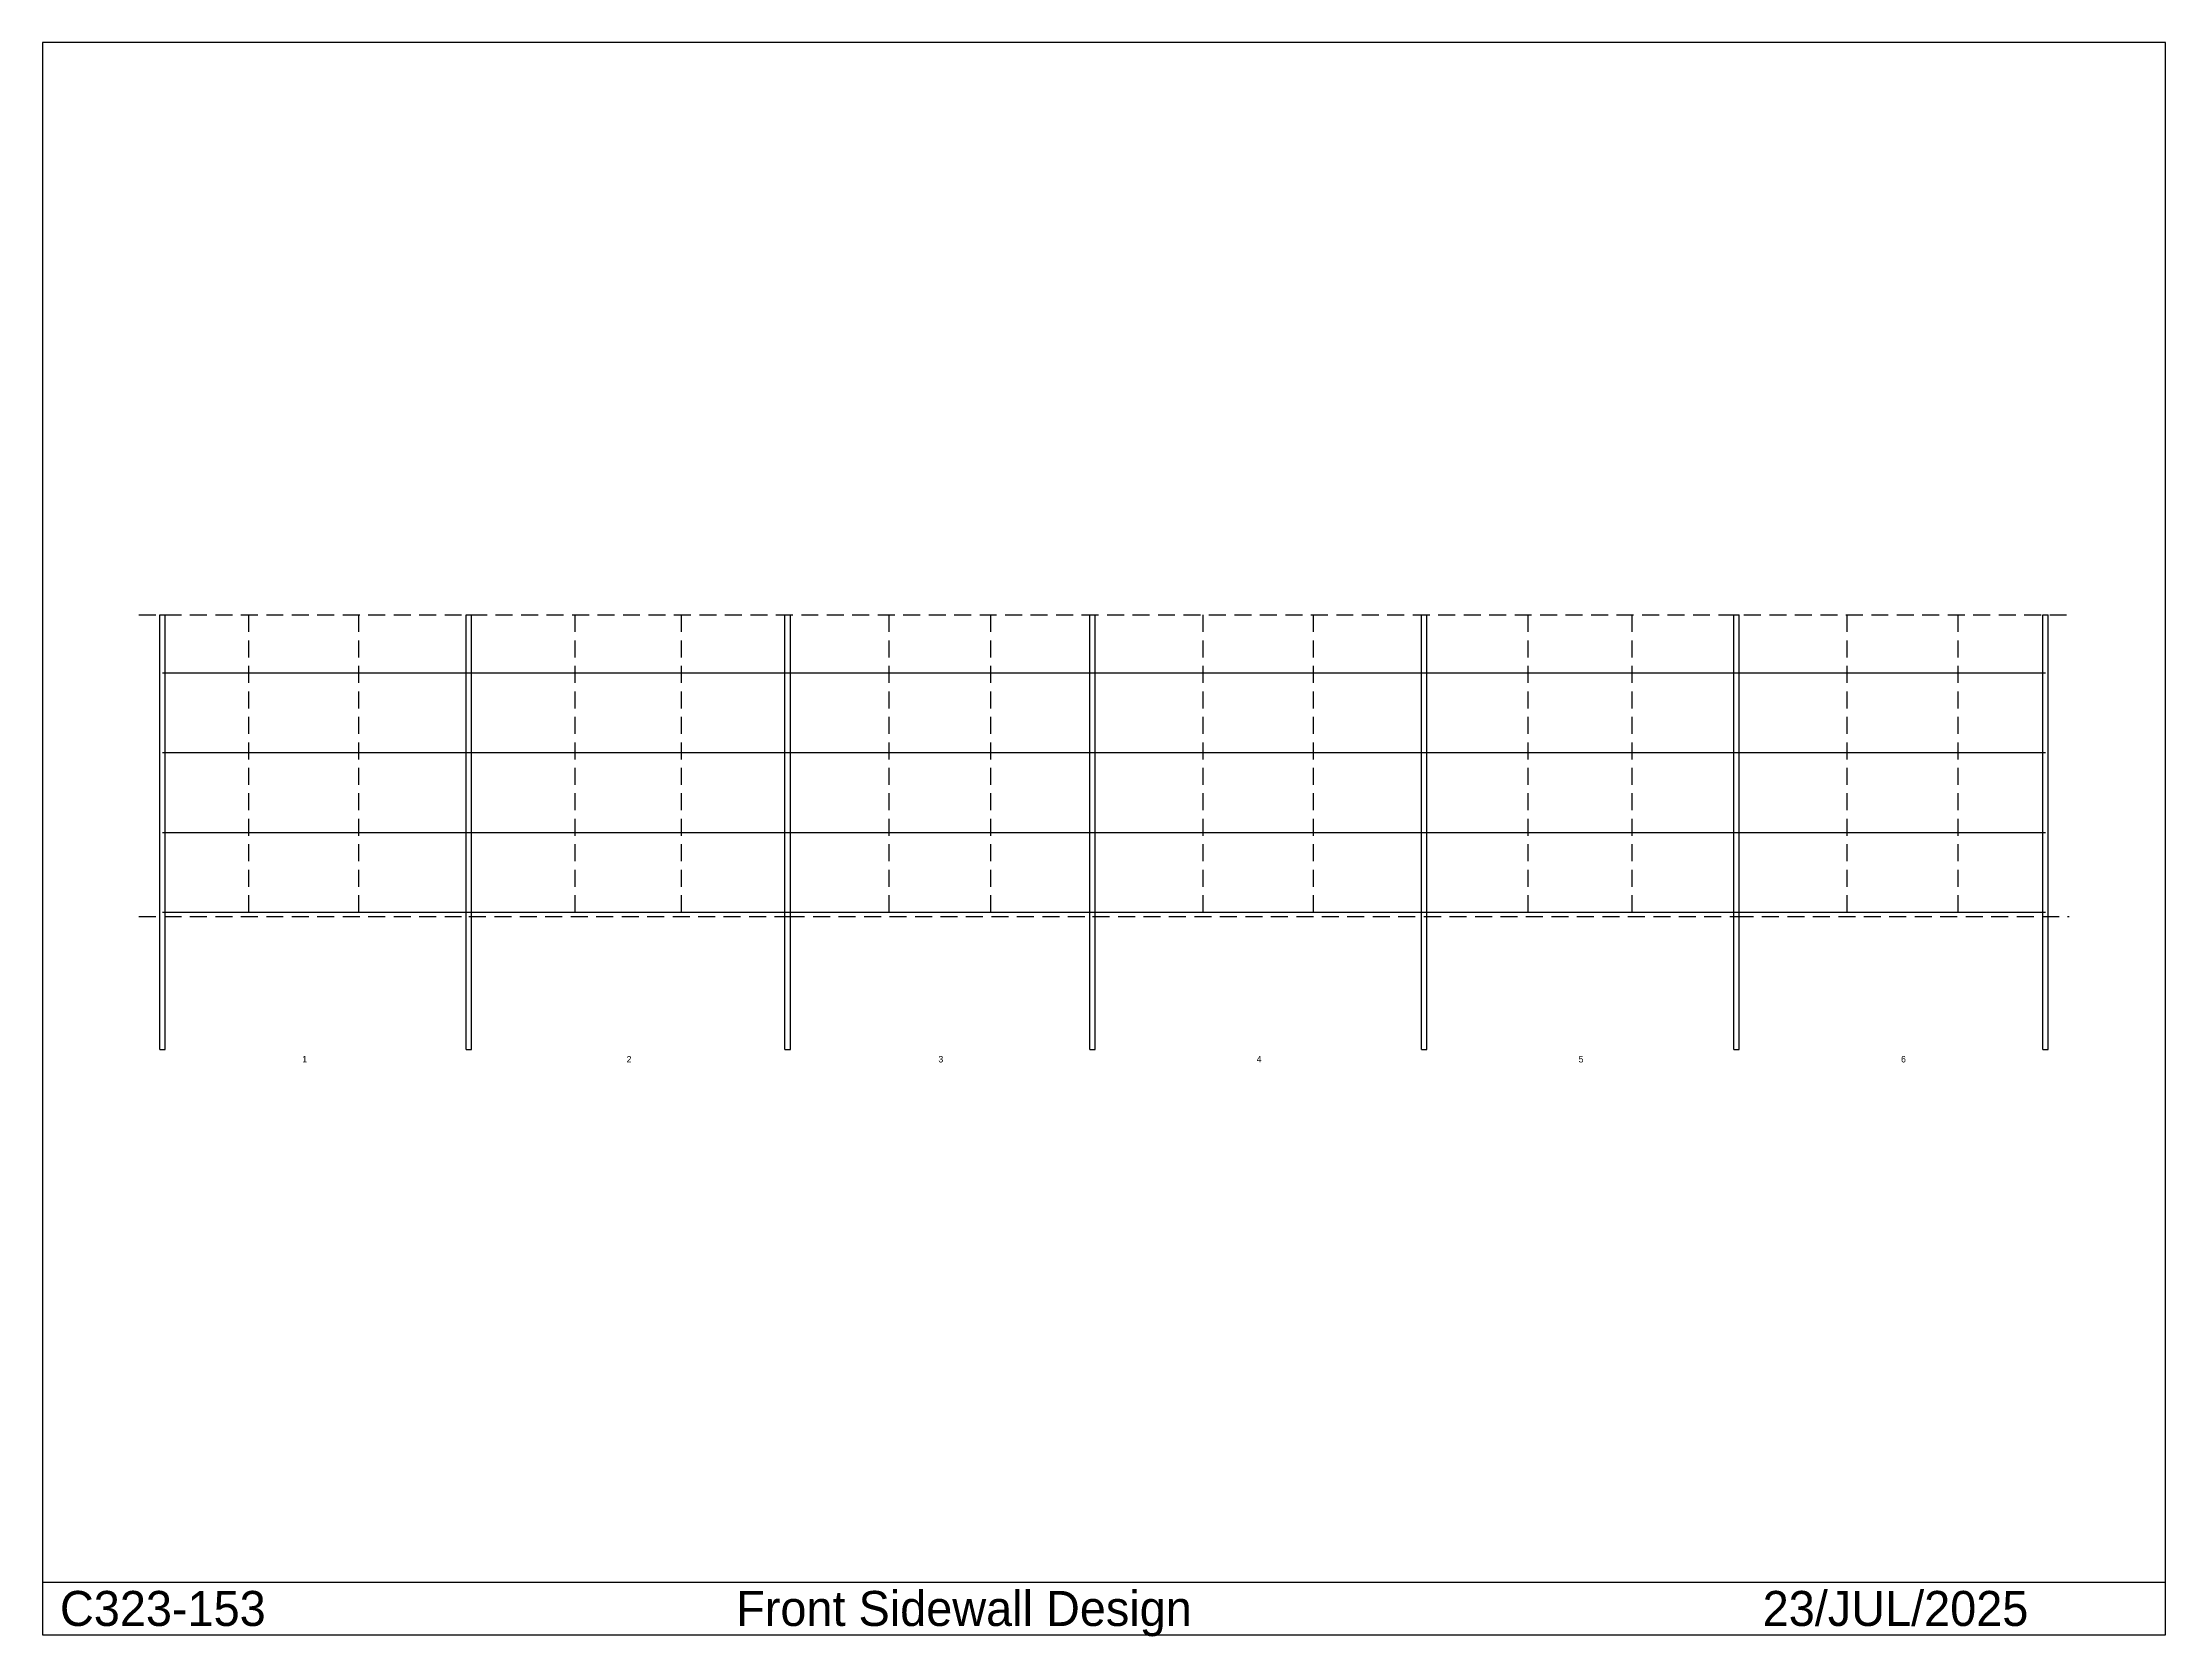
# Model space of a CAD drawing. Extents: x -1814 to 38084, y -11032 to 18924.
import ezdxf

# ---------------------------------------------------------------- set-up
doc = ezdxf.new("R2010")
doc.units = 0
doc.linetypes.add('CONTIN', pattern=[0])
doc.linetypes.add('DASHED', pattern=[478.75, 319.17, -159.58])
doc.layers.get('0').update_dxf_attribs({"linetype": 'CONTIN'})
for name, color, linetype in [('2', 7, 'CONTIN'), ('21', 7, 'CONTIN'), ('4', 5, 'CONTIN'), ('6', 5, 'DASHED'), ('8', 5, 'DASHED')]:
    doc.layers.add(name, color=color, linetype=linetype)

msp = doc.modelspace()

# ---------------------------------------------------------------- linework, layer by layer
for p, q in [((38083.5, 18924.455), (-1813.501, 18924.455)), ((-1813.501, 18924.455), (-1813.501, -10998.296)), ((38083.5, -10998.296), (38083.5, 18924.455)), ((-1813.501, -10010.845), (38083.5, -10010.845)), ((-1813.501, -10998.296), (38083.5, -10998.296))]:
    msp.add_line(p, q)
at = {"layer": '2'}
for p, q in [((440, 7080), (6200, 7080)), ((6200, 7080), (12190, 7080)), ((12190, 7080), (17920, 7080)), ((17920, 7080), (24150, 7080)), ((24150, 7080), (30019.998, 7080)), ((30019.998, 7080), (35830, 7080)), ((440, 5580), (6200, 5580)), ((6200, 5580), (12190, 5580)), ((12190, 5580), (17920, 5580)), ((17920, 5580), (24150, 5580)), ((24150, 5580), (30019.998, 5580)), ((30019.998, 5580), (35830, 5580)), ((440, 4080), (6200, 4080)), ((6200, 4080), (12190, 4080)), ((12190, 4080), (17920, 4080)), ((17920, 4080), (24150, 4080)), ((24150, 4080), (30019.998, 4080)), ((30019.998, 4080), (35830, 4080)), ((440, 2580), (6200, 2580)), ((6200, 2580), (12190, 2580)), ((12190, 2580), (17920, 2580)), ((17920, 2580), (24150, 2580)), ((24150, 2580), (30019.998, 2580)), ((30019.998, 2580), (35830, 2580))]:
    msp.add_line(p, q, dxfattribs=at)
at = {"layer": '4'}
for p, q in [((389.2, 0), (389.2, 8170)), ((389.2, 8170), (490.8, 8170)), ((490.8, 0), (490.8, 8170)), ((6149.2, 0), (6149.2, 8170)), ((6149.2, 8170), (6250.8, 8170)), ((6250.8, 0), (6250.8, 8170)), ((12139.199, 0), (12139.199, 8170)), ((12139.199, 8170), (12240.8, 8170)), ((12240.8, 0), (12240.8, 8170)), ((17869.199, 0), (17869.199, 8170)), ((17869.199, 8170), (17970.801, 8170)), ((17970.801, 0), (17970.801, 8170)), ((24099.199, 0), (24099.199, 8170)), ((24099.199, 8170), (24200.799, 8170)), ((24200.799, 0), (24200.799, 8170)), ((29969.199, 0), (29969.199, 8170)), ((29969.199, 8170), (30070.799, 8170)), ((30070.799, 0), (30070.799, 8170)), ((35779.199, 0), (35779.199, 8170)), ((35779.199, 8170), (35880.801, 8170)), ((35880.801, 0), (35880.801, 8170)), ((389.2, 0), (490.8, 0)), ((6149.2, 0), (6250.8, 0)), ((12139.199, 0), (12240.8, 0)), ((17869.199, 0), (17970.801, 0)), ((24099.199, 0), (24200.799, 0)), ((29969.199, 0), (30070.799, 0)), ((35779.199, 0), (35880.801, 0))]:
    msp.add_line(p, q, dxfattribs=at)
at = {"layer": '6'}
for p, q in [((2066.667, 2580), (2066.667, 8170)), ((4133.333, 2580), (4133.333, 8170)), ((8196.666, 2580), (8196.666, 8170)), ((10193.333, 2580), (10193.333, 8170)), ((14099.999, 2580), (14099.999, 8170)), ((16010, 2580), (16010, 8170)), ((19996.668, 2580), (19996.668, 8170)), ((22073.334, 2580), (22073.334, 8170)), ((26106.666, 2580), (26106.666, 8170)), ((28063.332, 2580), (28063.332, 8170)), ((32103.332, 2580), (32103.332, 8170)), ((34186.664, 2580), (34186.664, 8170))]:
    msp.add_line(p, q, dxfattribs=at)
at = {"layer": '8'}
for p, q in [((0, 8170), (36270, 8170)), ((0, 2500), (6200, 2500)), ((6200, 2500), (12190, 2500)), ((12190, 2500), (17920, 2500)), ((17920, 2500), (24150, 2500)), ((24150, 2500), (30019.998, 2500)), ((30019.998, 2500), (36270, 2500))]:
    msp.add_line(p, q, dxfattribs=at)

# ---------------------------------------------------------------- texts
for s, p in [('C323-153', (-1484.351, -10833.721)), ('Front Sidewall Design', (11222.844, -10833.721)), ('23/JUL/2025', (30513.043, -10833.721))]:
    msp.add_text(s, height=658.301).set_placement(p)
at = {"layer": '21'}
for s, p in [('  1', (2978.08, -243.84)), ('  2', (9073.08, -243.84)), ('  3', (14933.078, -243.84)), ('  4', (20913.078, -243.84)), ('  5', (26963.078, -243.84)), ('  6', (33023.078, -243.84))]:
    msp.add_text(s, height=121.92, dxfattribs=at).set_placement(p)

doc.saveas('drawing.dxf')
